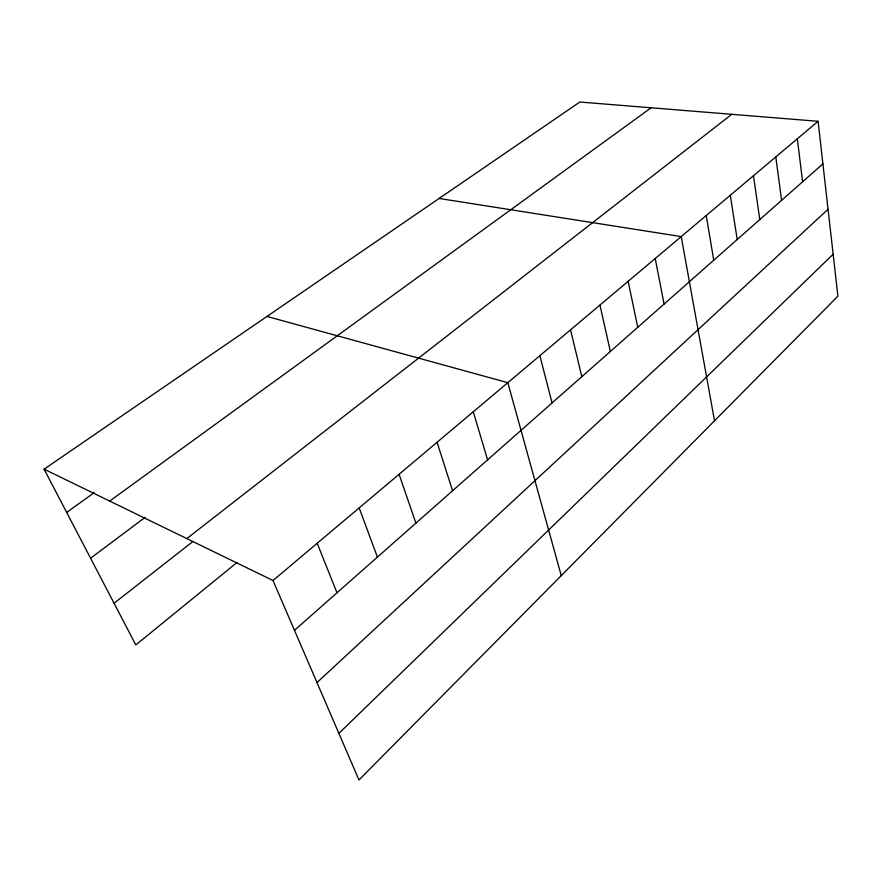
<?xml version="1.0" encoding="UTF-8"?>
<svg xmlns="http://www.w3.org/2000/svg" width="882" height="882" viewBox="0 0 882 882"><rect width="100%" height="100%" fill="white"/><g stroke="black" fill="none" stroke-linecap="round" stroke-linejoin="round"><path stroke-width="1.32" d="M338.875 733.372L833.148 254.225M316.98 682.569L828.055 209.266M294.467 630.321L822.917 163.854M273.001 580.51L818.088 121.297L837.9 296.165L358.963 779.975L273.001 580.51L44.1 469.169L579.838 102.025L818.088 121.297M236.927 562.551L135.817 644.929L44.1 469.169M114.065 603.244L193.004 541.438M186.808 538.582L731.751 114.318M90.581 558.229L145.155 517.337M109.699 501.075L651.114 107.791M66.668 512.409L94.264 492.652M439.126 198.461L681.235 236.596L714.519 420.802M266.959 316.44L507.823 382.678L561.25 575.637M317.2 543.268L336.99 592.781M359.172 507.911L377.419 557.104M399.083 474.284L415.907 523.125M437.075 442.279L452.587 490.745M473.281 411.784L487.592 459.853M539.872 355.678L552.066 402.931M570.555 329.835L581.822 376.669M599.958 305.062L610.355 351.477M628.149 281.314L637.752 327.288M655.227 258.503L664.08 304.058M706.239 215.528L713.736 260.223M730.296 195.264L737.198 239.518M753.471 175.739L759.788 219.563M775.796 156.93L781.584 200.335M797.317 138.794L802.609 181.769"/></g></svg>
